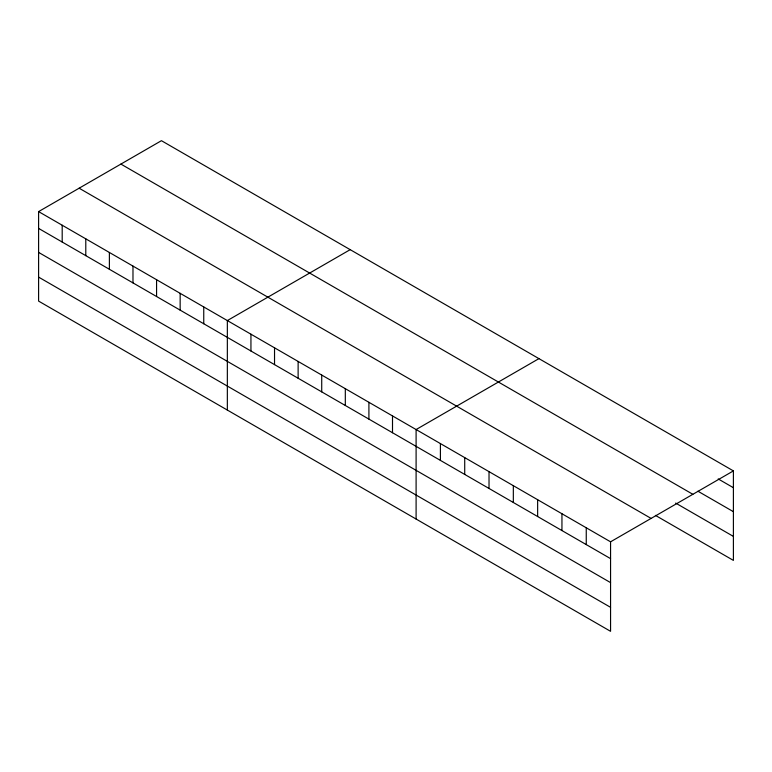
<?xml version="1.0" encoding="UTF-8"?>
<svg xmlns="http://www.w3.org/2000/svg" width="772" height="772" viewBox="0 0 772 772"><rect width="100%" height="100%" fill="white"/><g stroke="black" fill="none" stroke-linecap="round" stroke-linejoin="round"><path stroke-width="1.16" d="M610.565 582.619L610.565 541.819L38.6 211.605L38.6 301.099L610.565 631.313L610.565 582.619L38.6 252.396M655.409 515.368L733.4 560.395L733.4 470.901L161.435 140.687L38.6 211.605M350.189 249.655L227.344 320.573L227.344 410.067M538.933 358.633L416.098 429.55L416.098 519.045M610.565 541.819L733.4 470.901M718.211 478.939L733.4 487.711M697.946 491.224L733.4 511.691M120.905 164.089L692.86 494.302M675.664 503.074L733.4 536.405M79.14 188.204L651.095 518.417M38.6 228.406L610.565 558.629M38.6 277.109L610.565 607.332M586.257 527.787L586.257 544.598M561.948 513.756L561.948 530.557M537.64 499.716L537.64 516.526M513.332 485.685L513.332 502.495M489.023 471.653L489.023 488.454M464.715 457.622L464.715 474.423M440.407 443.582L440.407 460.392M392.504 415.925L392.504 432.735M368.91 402.308L368.91 419.109M345.316 388.683L345.316 405.493M321.721 375.067L321.721 391.867M298.127 361.441L298.127 378.251M274.533 347.815L274.533 364.625M250.939 334.199L250.939 350.999M203.75 306.957L203.75 323.757M180.156 293.331L180.156 310.141M156.571 279.715L156.571 296.516M132.977 266.089L132.977 282.899M109.383 252.473L109.383 269.274M85.788 238.847L85.788 255.657M62.194 225.221L62.194 242.032"/></g></svg>
